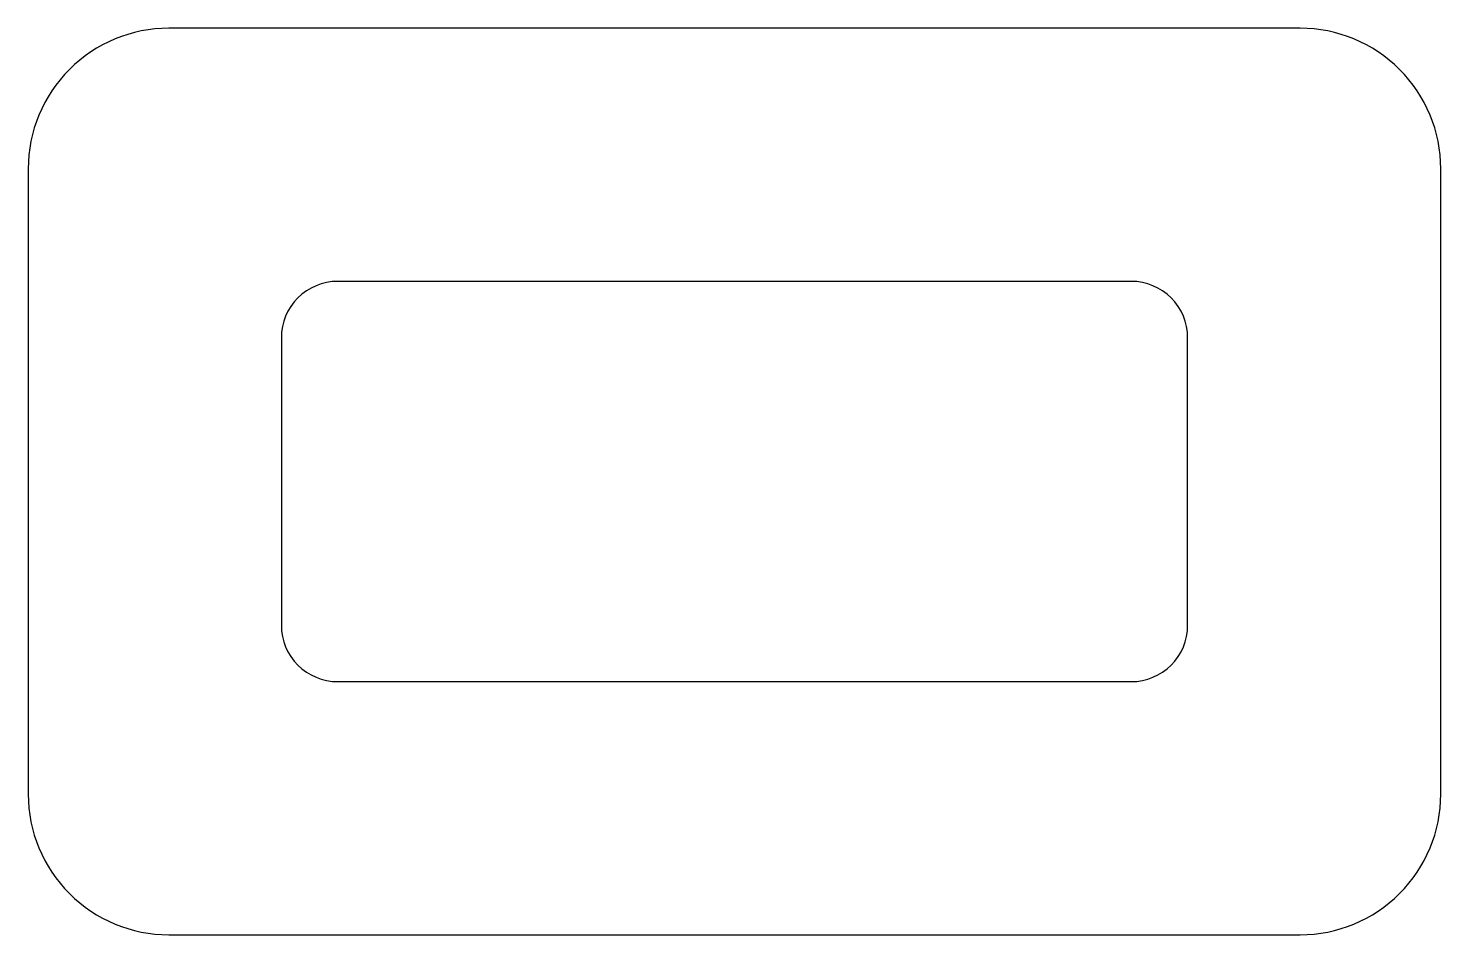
# Model space of a CAD drawing. Header units: millimetres. Extents: x -9 to 41.2, y -23.2 to 9.
import ezdxf

# ---------------------------------------------------------------- set-up
doc = ezdxf.new("R2010")
doc.units = ezdxf.units.MM
doc.layers.get('0').update_dxf_attribs({"linetype": 'CONTINUOUS'})

msp = doc.modelspace()

# ---------------------------------------------------------------- linework, layer by layer
for points in [[(41.23, 4, 0.414214), (36.23, 9), (-4, 9, 0.414214), (-9, 4), (-9, -18.23, 0.414214), (-4, -23.23), (36.23, -23.23, 0.414214), (41.23, -18.23)], [(2, 0, 0.414214), (0, -2), (0, -12.23, 0.414214), (2, -14.23), (30.23, -14.23, 0.414214), (32.23, -12.23), (32.23, -2, 0.414214), (30.23, 0)]]:
    msp.add_lwpolyline(points, format="xyb", close=True)

doc.saveas('drawing.dxf')
